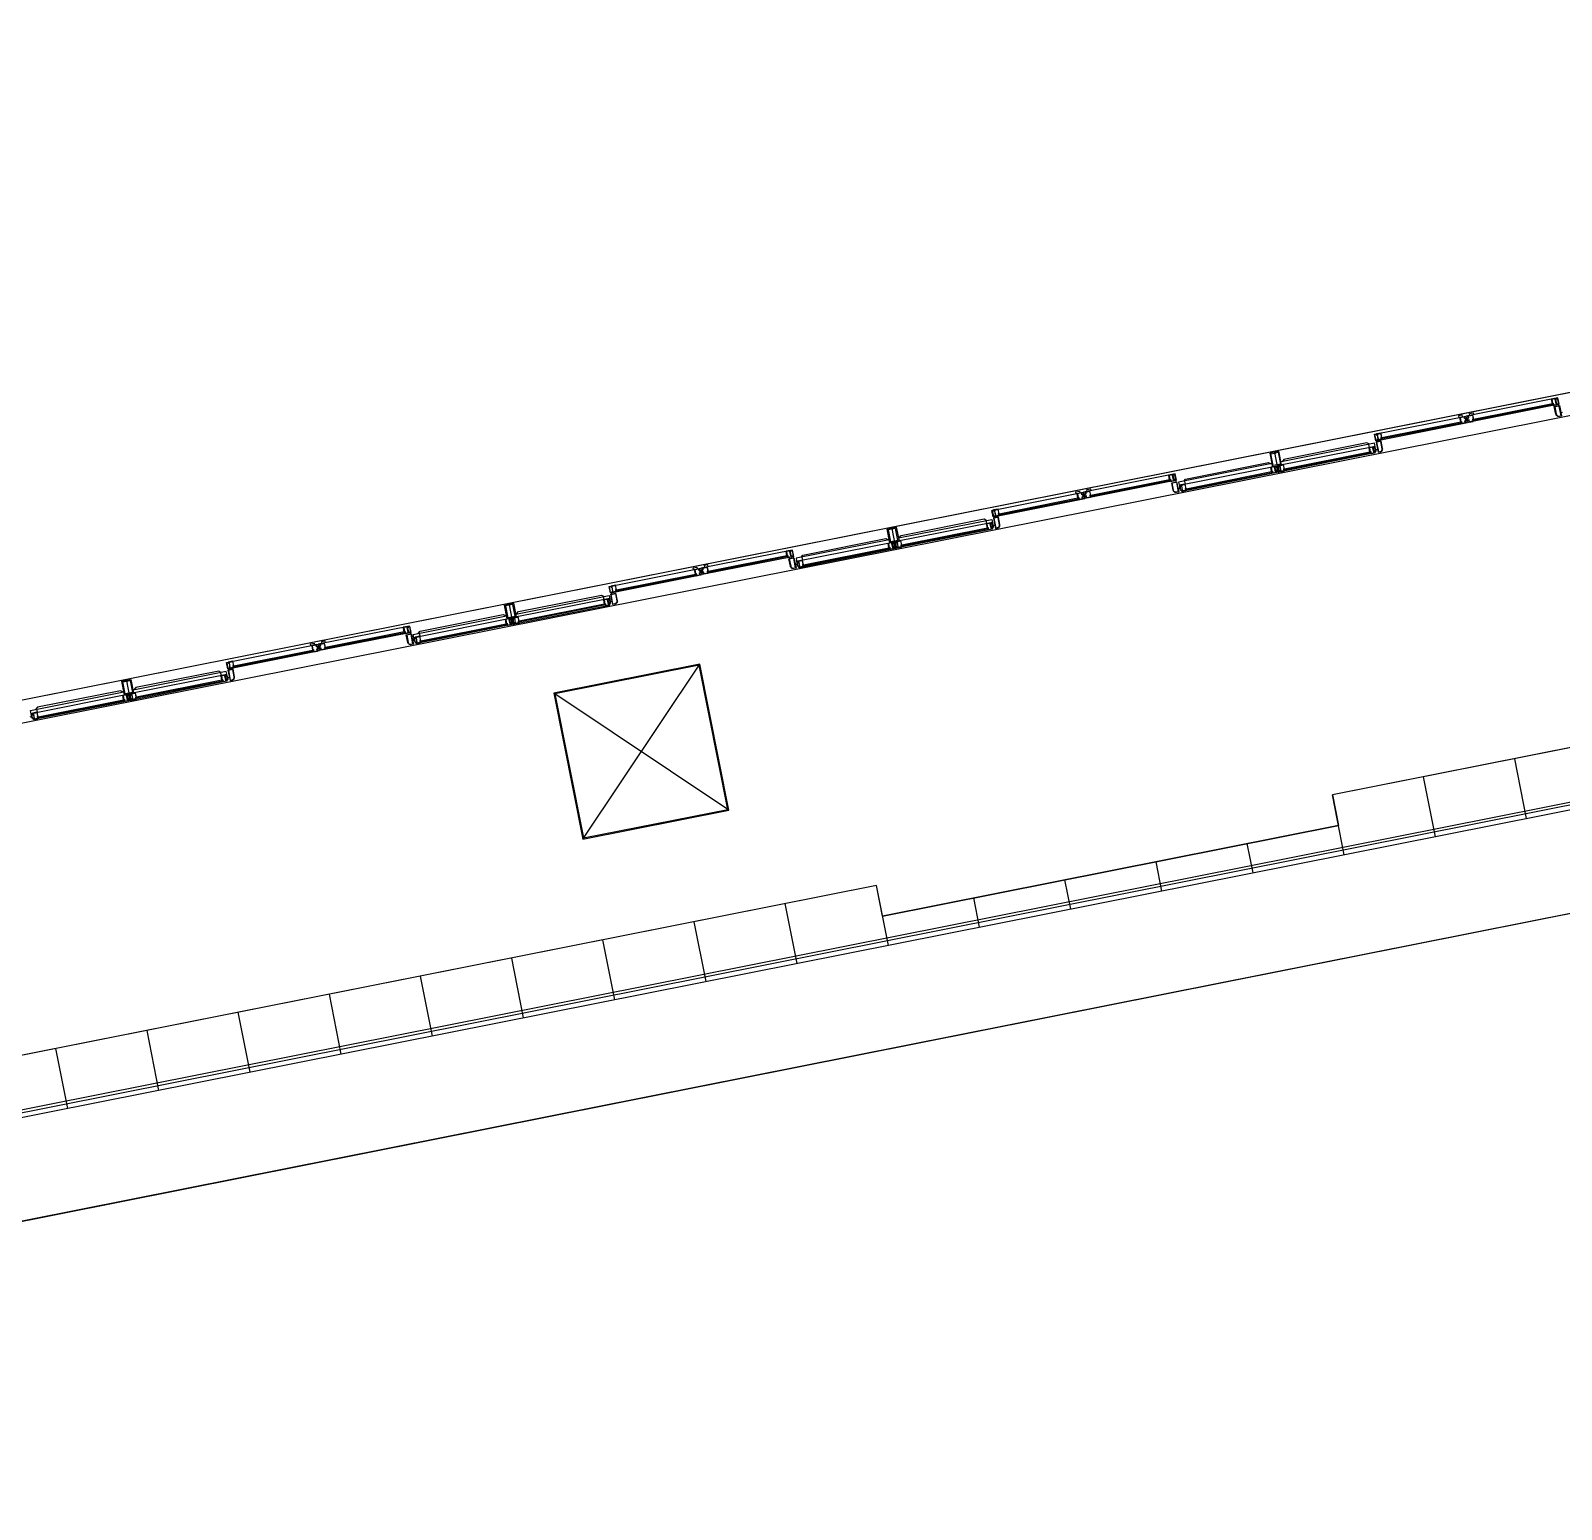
# Model space of a CAD drawing. Extents: x 434377 to 434597, y 4588623 to 4588679.
# Drawn here: x 434461.56 to 434478.03, y 4588644.88 to 4588660.79 of the extents above; entities that cross this region are included whole.
import ezdxf

# ---------------------------------------------------------------- set-up
doc = ezdxf.new("R2010")
doc.units = 0
for name, color, linetype in [('01_D_ElementsAux_l', 7, 'Continuous'), ('01_D_Ocult_l', 7, 'Continuous'), ('01_L_AndanaV2_p', 7, 'Continuous'), ('15_D_Andanes_p', 7, 'Continuous')]:
    doc.layers.add(name, color=color, linetype=linetype)

msp = doc.modelspace()

# ---------------------------------------------------------------- linework, layer by layer
at = {"layer": '01_D_ElementsAux_l'}
for p, q in [((434477.992, 4588656.836), (434477.007, 4588656.64)), ((434478.006, 4588656.767), (434477.02, 4588656.571)), ((434477.942, 4588656.764), (434477.081, 4588656.593)), ((434477.934, 4588656.773), (434477.085, 4588656.604)), ((434477.992, 4588656.836), (434477.924, 4588656.822)), ((434477.944, 4588656.755), (434478.006, 4588656.767)), ((434477.974, 4588656.825), (434477.975, 4588656.822)), ((434478.006, 4588656.767), (434477.992, 4588656.836)), ((434477.996, 4588656.765), (434477.999, 4588656.75)), ((434476.021, 4588656.444), (434477.007, 4588656.64)), ((434476.035, 4588656.375), (434477.02, 4588656.571)), ((434476.095, 4588656.397), (434476.956, 4588656.568)), ((434476.099, 4588656.408), (434476.948, 4588656.577)), ((434477.02, 4588656.571), (434477.007, 4588656.64)), ((434477.02, 4588656.571), (434477.007, 4588656.64)), ((434477.02, 4588656.571), (434477.007, 4588656.64)), ((434477.02, 4588656.571), (434477.007, 4588656.64)), ((434478.042, 4588656.679), (434478.024, 4588656.676)), ((434476.021, 4588656.444), (434476.09, 4588656.457)), ((434476.035, 4588656.375), (434476.021, 4588656.444)), ((434476.042, 4588656.441), (434476.043, 4588656.438)), ((434474.942, 4588656.265), (434474.989, 4588656.025)), ((434476.026, 4588656.314), (434474.973, 4588656.105)), ((434475.981, 4588656.244), (434475.047, 4588656.059)), ((434475.972, 4588656.253), (434475.052, 4588656.07)), ((434475.956, 4588656.334), (434475.963, 4588656.302)), ((434476.097, 4588656.388), (434476.035, 4588656.375)), ((434476.035, 4588656.28), (434476.053, 4588656.284)), ((434476.044, 4588656.377), (434476.047, 4588656.362)), ((434473.92, 4588655.896), (434474.973, 4588656.105)), ((434474.987, 4588656.036), (434474.973, 4588656.105)), ((434474.987, 4588656.036), (434474.973, 4588656.105)), ((434474.987, 4588656.036), (434474.973, 4588656.105)), ((434474.987, 4588656.036), (434474.973, 4588656.105)), ((434473.876, 4588656.018), (434472.89, 4588655.822)), ((434473.89, 4588655.949), (434472.904, 4588655.753)), ((434473.825, 4588655.946), (434472.964, 4588655.775)), ((434473.817, 4588655.955), (434472.969, 4588655.786)), ((434473.876, 4588656.018), (434473.807, 4588656.004)), ((434473.827, 4588655.936), (434473.89, 4588655.949)), ((434473.858, 4588656.007), (434473.858, 4588656.004)), ((434473.89, 4588655.949), (434473.876, 4588656.018)), ((434473.88, 4588655.947), (434473.883, 4588655.932)), ((434473.978, 4588655.941), (434473.984, 4588655.909)), ((434473.99, 4588655.848), (434474.923, 4588656.034)), ((434473.994, 4588655.859), (434474.914, 4588656.042)), ((434471.904, 4588655.626), (434472.89, 4588655.822)), ((434471.918, 4588655.557), (434472.904, 4588655.753)), ((434471.978, 4588655.579), (434472.84, 4588655.75)), ((434471.983, 4588655.59), (434472.831, 4588655.759)), ((434472.904, 4588655.753), (434472.89, 4588655.822)), ((434472.904, 4588655.753), (434472.89, 4588655.822)), ((434472.904, 4588655.753), (434472.89, 4588655.822)), ((434472.904, 4588655.753), (434472.89, 4588655.822)), ((434473.926, 4588655.861), (434473.908, 4588655.858)), ((434471.904, 4588655.626), (434471.973, 4588655.639)), ((434471.918, 4588655.557), (434471.904, 4588655.626)), ((434471.925, 4588655.623), (434471.926, 4588655.62)), ((434493.217, 4588655.485), (434448.217, 4588646.542)), ((434493.223, 4588655.455), (434448.223, 4588646.512)), ((434470.825, 4588655.447), (434470.873, 4588655.207)), ((434471.91, 4588655.496), (434470.857, 4588655.287)), ((434471.864, 4588655.426), (434470.931, 4588655.241)), ((434471.856, 4588655.435), (434470.935, 4588655.252)), ((434471.84, 4588655.516), (434471.846, 4588655.484)), ((434471.98, 4588655.569), (434471.918, 4588655.557)), ((434471.918, 4588655.462), (434471.936, 4588655.466)), ((434471.928, 4588655.559), (434471.931, 4588655.544)), ((434469.804, 4588655.078), (434470.857, 4588655.287)), ((434470.871, 4588655.218), (434470.857, 4588655.287)), ((434470.871, 4588655.218), (434470.857, 4588655.287)), ((434470.871, 4588655.218), (434470.857, 4588655.287)), ((434470.871, 4588655.218), (434470.857, 4588655.287)), ((434469.759, 4588655.199), (434468.774, 4588655.004)), ((434469.773, 4588655.131), (434468.787, 4588654.935)), ((434469.709, 4588655.128), (434468.848, 4588654.957)), ((434469.701, 4588655.137), (434468.852, 4588654.968)), ((434469.759, 4588655.199), (434469.691, 4588655.186)), ((434469.711, 4588655.118), (434469.773, 4588655.131)), ((434469.741, 4588655.189), (434469.742, 4588655.186)), ((434469.773, 4588655.131), (434469.759, 4588655.199)), ((434469.763, 4588655.129), (434469.766, 4588655.114)), ((434469.861, 4588655.123), (434469.868, 4588655.09)), ((434469.873, 4588655.03), (434470.806, 4588655.216)), ((434469.877, 4588655.041), (434470.798, 4588655.224)), ((434490.829, 4588654.929), (434448.233, 4588646.463)), ((434467.788, 4588654.808), (434468.774, 4588655.004)), ((434467.802, 4588654.739), (434468.787, 4588654.935)), ((434467.862, 4588654.761), (434468.723, 4588654.932)), ((434467.866, 4588654.772), (434468.715, 4588654.941)), ((434468.787, 4588654.935), (434468.774, 4588655.004)), ((434468.787, 4588654.935), (434468.774, 4588655.004)), ((434468.787, 4588654.935), (434468.774, 4588655.004)), ((434468.787, 4588654.935), (434468.774, 4588655.004)), ((434469.809, 4588655.043), (434469.791, 4588655.04)), ((434467.788, 4588654.808), (434467.857, 4588654.821)), ((434467.802, 4588654.739), (434467.788, 4588654.808)), ((434467.809, 4588654.805), (434467.81, 4588654.802)), ((434487.337, 4588654.905), (434475.568, 4588652.566)), ((434466.709, 4588654.629), (434466.756, 4588654.388)), ((434467.793, 4588654.678), (434466.74, 4588654.469)), ((434467.748, 4588654.608), (434466.814, 4588654.422)), ((434467.739, 4588654.616), (434466.819, 4588654.434)), ((434467.723, 4588654.698), (434467.73, 4588654.665)), ((434467.864, 4588654.751), (434467.802, 4588654.739)), ((434467.802, 4588654.644), (434467.82, 4588654.648)), ((434467.811, 4588654.741), (434467.814, 4588654.726)), ((434465.688, 4588654.26), (434466.74, 4588654.469)), ((434466.754, 4588654.4), (434466.74, 4588654.469)), ((434466.754, 4588654.4), (434466.74, 4588654.469)), ((434466.754, 4588654.4), (434466.74, 4588654.469)), ((434466.754, 4588654.4), (434466.74, 4588654.469)), ((434465.643, 4588654.381), (434464.657, 4588654.185)), ((434465.657, 4588654.313), (434464.671, 4588654.117)), ((434465.592, 4588654.31), (434464.731, 4588654.139)), ((434465.584, 4588654.319), (434464.736, 4588654.15)), ((434465.643, 4588654.381), (434465.574, 4588654.368)), ((434465.594, 4588654.3), (434465.657, 4588654.313)), ((434465.625, 4588654.371), (434465.625, 4588654.368)), ((434465.657, 4588654.313), (434465.643, 4588654.381)), ((434465.647, 4588654.311), (434465.65, 4588654.296)), ((434465.745, 4588654.305), (434465.751, 4588654.272)), ((434465.757, 4588654.212), (434466.69, 4588654.398)), ((434465.761, 4588654.223), (434466.681, 4588654.406)), ((434463.671, 4588653.99), (434464.657, 4588654.185)), ((434463.685, 4588653.921), (434464.671, 4588654.117)), ((434463.745, 4588653.943), (434464.607, 4588654.114)), ((434463.75, 4588653.954), (434464.598, 4588654.123)), ((434464.671, 4588654.117), (434464.657, 4588654.185)), ((434464.671, 4588654.117), (434464.657, 4588654.185)), ((434464.671, 4588654.117), (434464.657, 4588654.185)), ((434464.671, 4588654.117), (434464.657, 4588654.185)), ((434465.693, 4588654.225), (434465.675, 4588654.221)), ((434463.671, 4588653.99), (434463.74, 4588654.003)), ((434463.685, 4588653.921), (434463.671, 4588653.99)), ((434463.747, 4588653.933), (434463.685, 4588653.921)), ((434463.692, 4588653.987), (434463.693, 4588653.984)), ((434447.108, 4588645.125), (434490.94, 4588653.837)), ((434462.592, 4588653.811), (434462.64, 4588653.57)), ((434463.677, 4588653.86), (434462.624, 4588653.651)), ((434463.631, 4588653.79), (434462.698, 4588653.604)), ((434463.623, 4588653.798), (434462.702, 4588653.615)), ((434463.607, 4588653.88), (434463.613, 4588653.847)), ((434463.685, 4588653.826), (434463.703, 4588653.83)), ((434463.695, 4588653.923), (434463.698, 4588653.908)), ((434461.571, 4588653.442), (434462.624, 4588653.651)), ((434462.638, 4588653.582), (434462.624, 4588653.651)), ((434462.638, 4588653.582), (434462.624, 4588653.651)), ((434462.638, 4588653.582), (434462.624, 4588653.651)), ((434462.638, 4588653.582), (434462.624, 4588653.651)), ((434461.628, 4588653.487), (434461.635, 4588653.454)), ((434461.64, 4588653.394), (434462.573, 4588653.58)), ((434461.645, 4588653.405), (434462.565, 4588653.588)), ((434461.576, 4588653.407), (434461.558, 4588653.403)), ((434477.657, 4588652.311), (434477.529, 4588652.955)), ((434476.676, 4588652.116), (434476.548, 4588652.761)), ((434475.696, 4588651.921), (434475.568, 4588652.566)), ((434470.729, 4588651.262), (434475.633, 4588652.237)), ((434474.715, 4588651.726), (434474.652, 4588652.042)), ((434473.734, 4588651.531), (434473.671, 4588651.847)), ((434472.753, 4588651.336), (434472.69, 4588651.652)), ((434470.663, 4588651.591), (434458.894, 4588649.252)), ((434470.792, 4588650.946), (434470.663, 4588651.591)), ((434469.811, 4588650.752), (434469.683, 4588651.396)), ((434471.772, 4588651.141), (434471.71, 4588651.457)), ((434468.83, 4588650.557), (434468.702, 4588651.201)), ((434467.849, 4588650.362), (434467.721, 4588651.006)), ((434466.868, 4588650.167), (434466.74, 4588650.811)), ((434465.887, 4588649.972), (434465.759, 4588650.616)), ((434464.907, 4588649.777), (434464.779, 4588650.421)), ((434463.926, 4588649.582), (434463.798, 4588650.227)), ((434462.945, 4588649.387), (434462.817, 4588650.032)), ((434461.964, 4588649.192), (434461.836, 4588649.837))]:
    msp.add_line(p, q, dxfattribs=at)
for points in [[(434477.924, 4588656.822), (434477.973, 4588656.832), (434477.975, 4588656.818), (434477.969, 4588656.817), (434477.977, 4588656.775), (434477.984, 4588656.776), (434477.986, 4588656.763), (434477.944, 4588656.755), (434477.94, 4588656.774), (434477.934, 4588656.773)], [(434477.981, 4588656.772), (434477.975, 4588656.771), (434477.965, 4588656.82), (434477.971, 4588656.821), (434477.97, 4588656.828), (434477.928, 4588656.819), (434477.936, 4588656.777), (434477.943, 4588656.778), (434477.947, 4588656.759), (434477.982, 4588656.766)], [(434477.971, 4588656.66), (434477.955, 4588656.742), (434478.009, 4588656.752), (434478.031, 4588656.641), (434478.006, 4588656.637), (434478, 4588656.636), (434477.994, 4588656.637), (434477.989, 4588656.639), (434477.984, 4588656.641), (434477.979, 4588656.645), (434477.976, 4588656.649), (434477.973, 4588656.654)], [(434477.975, 4588656.661), (434477.977, 4588656.655), (434477.98, 4588656.65), (434477.984, 4588656.646), (434477.989, 4588656.643), (434477.994, 4588656.64), (434478, 4588656.64), (434478.006, 4588656.64), (434478.027, 4588656.644), (434478.006, 4588656.748), (434477.959, 4588656.739)], [(434476.961, 4588656.563), (434476.997, 4588656.57), (434476.993, 4588656.59), (434477.003, 4588656.591), (434476.998, 4588656.614), (434476.988, 4588656.612), (434476.984, 4588656.632), (434476.942, 4588656.623), (434476.951, 4588656.581), (434476.957, 4588656.582)], [(434477.079, 4588656.586), (434477.043, 4588656.579), (434477.039, 4588656.599), (434477.029, 4588656.597), (434477.025, 4588656.619), (434477.034, 4588656.621), (434477.03, 4588656.641), (434477.073, 4588656.649), (434477.081, 4588656.607), (434477.075, 4588656.606)], [(434476.09, 4588656.457), (434476.041, 4588656.448), (434476.043, 4588656.434), (434476.05, 4588656.436), (434476.058, 4588656.394), (434476.052, 4588656.392), (434476.054, 4588656.379), (434476.097, 4588656.388), (434476.093, 4588656.407), (434476.099, 4588656.408)], [(434476.056, 4588656.39), (434476.062, 4588656.391), (434476.052, 4588656.44), (434476.046, 4588656.439), (434476.045, 4588656.445), (434476.087, 4588656.453), (434476.095, 4588656.411), (434476.089, 4588656.41), (434476.093, 4588656.39), (434476.057, 4588656.383)], [(434474.973, 4588656.105), (434475.022, 4588656.115), (434474.993, 4588656.262), (434474.944, 4588656.252), (434474.895, 4588656.242), (434474.924, 4588656.095)], [(434474.946, 4588656.242), (434474.985, 4588656.25), (434475.011, 4588656.123), (434474.971, 4588656.115), (434474.932, 4588656.107), (434474.907, 4588656.235)], [(434475.963, 4588656.302), (434476.012, 4588656.311), (434476.014, 4588656.298), (434476.008, 4588656.297), (434476.016, 4588656.255), (434476.023, 4588656.256), (434476.025, 4588656.243), (434475.983, 4588656.234), (434475.979, 4588656.254), (434475.972, 4588656.253)], [(434476.02, 4588656.252), (434476.013, 4588656.251), (434476.004, 4588656.3), (434476.01, 4588656.301), (434476.009, 4588656.307), (434475.967, 4588656.299), (434475.975, 4588656.257), (434475.981, 4588656.258), (434475.985, 4588656.238), (434476.021, 4588656.246)], [(434476.108, 4588656.29), (434476.091, 4588656.371), (434476.038, 4588656.36), (434476.06, 4588656.25), (434476.084, 4588656.254), (434476.09, 4588656.256), (434476.095, 4588656.258), (434476.1, 4588656.262), (434476.104, 4588656.267), (434476.106, 4588656.272), (434476.108, 4588656.278), (434476.109, 4588656.284)], [(434476.104, 4588656.289), (434476.089, 4588656.367), (434476.042, 4588656.358), (434476.062, 4588656.254), (434476.083, 4588656.258), (434476.089, 4588656.26), (434476.094, 4588656.263), (434476.098, 4588656.267), (434476.101, 4588656.272), (434476.104, 4588656.277), (434476.104, 4588656.283)], [(434474.905, 4588656.091), (434474.954, 4588656.101), (434474.956, 4588656.088), (434474.95, 4588656.087), (434474.958, 4588656.045), (434474.965, 4588656.046), (434474.967, 4588656.033), (434474.925, 4588656.024), (434474.921, 4588656.044), (434474.914, 4588656.042)], [(434474.962, 4588656.042), (434474.956, 4588656.04), (434474.946, 4588656.089), (434474.952, 4588656.091), (434474.951, 4588656.097), (434474.909, 4588656.089), (434474.917, 4588656.047), (434474.924, 4588656.048), (434474.928, 4588656.028), (434474.963, 4588656.035)], [(434475.042, 4588656.119), (434474.993, 4588656.109), (434474.996, 4588656.096), (434475.002, 4588656.097), (434475.01, 4588656.055), (434475.004, 4588656.054), (434475.007, 4588656.04), (434475.049, 4588656.049), (434475.045, 4588656.068), (434475.052, 4588656.07)], [(434475.008, 4588656.051), (434475.015, 4588656.052), (434475.005, 4588656.101), (434474.998, 4588656.1), (434474.997, 4588656.106), (434475.039, 4588656.115), (434475.048, 4588656.072), (434475.041, 4588656.071), (434475.045, 4588656.052), (434475.009, 4588656.044)], [(434473.807, 4588656.004), (434473.856, 4588656.014), (434473.859, 4588656), (434473.853, 4588655.999), (434473.861, 4588655.957), (434473.867, 4588655.958), (434473.87, 4588655.945), (434473.827, 4588655.936), (434473.823, 4588655.956), (434473.817, 4588655.955)], [(434473.865, 4588655.954), (434473.858, 4588655.953), (434473.848, 4588656.002), (434473.855, 4588656.003), (434473.854, 4588656.01), (434473.811, 4588656.001), (434473.82, 4588655.959), (434473.826, 4588655.96), (434473.83, 4588655.941), (434473.866, 4588655.948)], [(434473.855, 4588655.842), (434473.839, 4588655.923), (434473.892, 4588655.934), (434473.915, 4588655.823), (434473.89, 4588655.818), (434473.884, 4588655.817), (434473.878, 4588655.818), (434473.873, 4588655.82), (434473.868, 4588655.823), (434473.863, 4588655.827), (434473.859, 4588655.831), (434473.857, 4588655.836)], [(434473.858, 4588655.843), (434473.843, 4588655.921), (434473.89, 4588655.93), (434473.91, 4588655.826), (434473.889, 4588655.822), (434473.883, 4588655.822), (434473.877, 4588655.822), (434473.872, 4588655.825), (434473.867, 4588655.828), (434473.863, 4588655.832), (434473.86, 4588655.837)], [(434473.984, 4588655.909), (434473.935, 4588655.899), (434473.938, 4588655.886), (434473.944, 4588655.887), (434473.953, 4588655.845), (434473.946, 4588655.843), (434473.949, 4588655.83), (434473.992, 4588655.839), (434473.988, 4588655.858), (434473.994, 4588655.859)], [(434472.844, 4588655.745), (434472.88, 4588655.752), (434472.876, 4588655.771), (434472.886, 4588655.773), (434472.882, 4588655.796), (434472.872, 4588655.794), (434472.868, 4588655.814), (434472.826, 4588655.805), (434472.834, 4588655.763), (434472.84, 4588655.764)], [(434472.962, 4588655.768), (434472.926, 4588655.761), (434472.922, 4588655.781), (434472.913, 4588655.779), (434472.908, 4588655.801), (434472.918, 4588655.803), (434472.914, 4588655.823), (434472.956, 4588655.831), (434472.964, 4588655.789), (434472.958, 4588655.788)], [(434473.95, 4588655.841), (434473.957, 4588655.842), (434473.947, 4588655.891), (434473.941, 4588655.89), (434473.939, 4588655.896), (434473.981, 4588655.904), (434473.99, 4588655.862), (434473.983, 4588655.861), (434473.987, 4588655.841), (434473.952, 4588655.834)], [(434471.973, 4588655.639), (434471.924, 4588655.63), (434471.927, 4588655.616), (434471.933, 4588655.618), (434471.941, 4588655.575), (434471.935, 4588655.574), (434471.938, 4588655.561), (434471.98, 4588655.569), (434471.977, 4588655.589), (434471.983, 4588655.59)], [(434471.939, 4588655.571), (434471.946, 4588655.573), (434471.936, 4588655.622), (434471.929, 4588655.62), (434471.928, 4588655.627), (434471.97, 4588655.635), (434471.979, 4588655.593), (434471.972, 4588655.592), (434471.976, 4588655.572), (434471.94, 4588655.565)], [(434470.857, 4588655.287), (434470.808, 4588655.277), (434470.779, 4588655.424), (434470.828, 4588655.434), (434470.877, 4588655.444), (434470.906, 4588655.297)], [(434470.83, 4588655.424), (434470.79, 4588655.417), (434470.816, 4588655.289), (434470.855, 4588655.297), (434470.894, 4588655.305), (434470.869, 4588655.432)], [(434471.846, 4588655.484), (434471.895, 4588655.493), (434471.898, 4588655.48), (434471.891, 4588655.479), (434471.9, 4588655.437), (434471.906, 4588655.438), (434471.909, 4588655.425), (434471.866, 4588655.416), (434471.862, 4588655.436), (434471.856, 4588655.435)], [(434471.903, 4588655.434), (434471.897, 4588655.433), (434471.887, 4588655.482), (434471.894, 4588655.483), (434471.892, 4588655.489), (434471.85, 4588655.481), (434471.859, 4588655.439), (434471.865, 4588655.44), (434471.869, 4588655.42), (434471.905, 4588655.427)], [(434471.991, 4588655.472), (434471.975, 4588655.553), (434471.921, 4588655.542), (434471.943, 4588655.432), (434471.968, 4588655.436), (434471.974, 4588655.438), (434471.979, 4588655.441), (434471.983, 4588655.445), (434471.987, 4588655.449), (434471.99, 4588655.454), (434471.991, 4588655.46), (434471.992, 4588655.466)], [(434471.988, 4588655.471), (434471.972, 4588655.549), (434471.925, 4588655.54), (434471.946, 4588655.436), (434471.967, 4588655.44), (434471.973, 4588655.442), (434471.978, 4588655.445), (434471.982, 4588655.449), (434471.985, 4588655.454), (434471.988, 4588655.459), (434471.988, 4588655.465)], [(434470.788, 4588655.273), (434470.837, 4588655.283), (434470.84, 4588655.27), (434470.834, 4588655.269), (434470.842, 4588655.226), (434470.848, 4588655.228), (434470.851, 4588655.214), (434470.808, 4588655.206), (434470.804, 4588655.226), (434470.798, 4588655.224)], [(434470.846, 4588655.224), (434470.839, 4588655.222), (434470.829, 4588655.271), (434470.836, 4588655.273), (434470.835, 4588655.279), (434470.792, 4588655.271), (434470.801, 4588655.228), (434470.807, 4588655.23), (434470.811, 4588655.21), (434470.847, 4588655.217)], [(434470.926, 4588655.301), (434470.877, 4588655.291), (434470.879, 4588655.278), (434470.886, 4588655.279), (434470.894, 4588655.237), (434470.888, 4588655.235), (434470.89, 4588655.222), (434470.933, 4588655.231), (434470.929, 4588655.25), (434470.935, 4588655.252)], [(434470.892, 4588655.233), (434470.898, 4588655.234), (434470.888, 4588655.283), (434470.882, 4588655.282), (434470.881, 4588655.288), (434470.923, 4588655.297), (434470.931, 4588655.254), (434470.925, 4588655.253), (434470.929, 4588655.233), (434470.893, 4588655.226)], [(434469.691, 4588655.186), (434469.74, 4588655.196), (434469.742, 4588655.182), (434469.736, 4588655.181), (434469.744, 4588655.139), (434469.751, 4588655.14), (434469.753, 4588655.127), (434469.711, 4588655.118), (434469.707, 4588655.138), (434469.701, 4588655.137)], [(434469.748, 4588655.136), (434469.742, 4588655.135), (434469.732, 4588655.184), (434469.738, 4588655.185), (434469.737, 4588655.191), (434469.695, 4588655.183), (434469.703, 4588655.141), (434469.71, 4588655.142), (434469.714, 4588655.122), (434469.749, 4588655.13)], [(434469.738, 4588655.024), (434469.722, 4588655.105), (434469.776, 4588655.116), (434469.798, 4588655.005), (434469.774, 4588655), (434469.768, 4588654.999), (434469.762, 4588655), (434469.756, 4588655.002), (434469.751, 4588655.004), (434469.746, 4588655.008), (434469.742, 4588655.013), (434469.74, 4588655.018)], [(434469.742, 4588655.025), (434469.744, 4588655.019), (434469.747, 4588655.014), (434469.751, 4588655.01), (434469.756, 4588655.007), (434469.761, 4588655.004), (434469.767, 4588655.004), (434469.773, 4588655.004), (434469.794, 4588655.008), (434469.773, 4588655.112), (434469.726, 4588655.103)], [(434469.868, 4588655.09), (434469.819, 4588655.081), (434469.821, 4588655.067), (434469.828, 4588655.069), (434469.836, 4588655.027), (434469.83, 4588655.025), (434469.832, 4588655.012), (434469.875, 4588655.021), (434469.871, 4588655.04), (434469.877, 4588655.041)], [(434469.834, 4588655.023), (434469.84, 4588655.024), (434469.83, 4588655.073), (434469.824, 4588655.072), (434469.823, 4588655.078), (434469.865, 4588655.086), (434469.873, 4588655.044), (434469.867, 4588655.043), (434469.871, 4588655.023), (434469.835, 4588655.016)], [(434468.728, 4588654.927), (434468.764, 4588654.934), (434468.76, 4588654.953), (434468.77, 4588654.955), (434468.765, 4588654.978), (434468.755, 4588654.976), (434468.751, 4588654.995), (434468.709, 4588654.987), (434468.718, 4588654.945), (434468.724, 4588654.946)], [(434468.846, 4588654.95), (434468.81, 4588654.943), (434468.806, 4588654.962), (434468.796, 4588654.961), (434468.792, 4588654.983), (434468.801, 4588654.985), (434468.797, 4588655.005), (434468.84, 4588655.013), (434468.848, 4588654.971), (434468.842, 4588654.97)], [(434467.857, 4588654.821), (434467.808, 4588654.812), (434467.81, 4588654.798), (434467.817, 4588654.8), (434467.825, 4588654.757), (434467.819, 4588654.756), (434467.821, 4588654.743), (434467.864, 4588654.751), (434467.86, 4588654.771), (434467.866, 4588654.772)], [(434467.823, 4588654.753), (434467.829, 4588654.755), (434467.819, 4588654.804), (434467.813, 4588654.802), (434467.812, 4588654.809), (434467.854, 4588654.817), (434467.862, 4588654.775), (434467.856, 4588654.774), (434467.86, 4588654.754), (434467.824, 4588654.747)], [(434466.74, 4588654.469), (434466.691, 4588654.459), (434466.662, 4588654.606), (434466.711, 4588654.616), (434466.76, 4588654.626), (434466.789, 4588654.479)], [(434466.713, 4588654.606), (434466.674, 4588654.598), (434466.699, 4588654.471), (434466.738, 4588654.479), (434466.778, 4588654.487), (434466.752, 4588654.614)], [(434467.73, 4588654.665), (434467.779, 4588654.675), (434467.781, 4588654.662), (434467.775, 4588654.661), (434467.783, 4588654.619), (434467.79, 4588654.62), (434467.792, 4588654.607), (434467.75, 4588654.598), (434467.746, 4588654.618), (434467.739, 4588654.616)], [(434467.787, 4588654.616), (434467.78, 4588654.614), (434467.771, 4588654.663), (434467.777, 4588654.665), (434467.776, 4588654.671), (434467.734, 4588654.663), (434467.742, 4588654.621), (434467.748, 4588654.622), (434467.752, 4588654.602), (434467.788, 4588654.609)], [(434467.875, 4588654.654), (434467.876, 4588654.648), (434467.875, 4588654.642), (434467.873, 4588654.636), (434467.871, 4588654.631), (434467.867, 4588654.626), (434467.862, 4588654.622), (434467.857, 4588654.62), (434467.851, 4588654.618), (434467.827, 4588654.613), (434467.805, 4588654.724), (434467.858, 4588654.735)], [(434467.871, 4588654.653), (434467.871, 4588654.647), (434467.871, 4588654.641), (434467.868, 4588654.636), (434467.865, 4588654.631), (434467.861, 4588654.627), (434467.856, 4588654.624), (434467.85, 4588654.622), (434467.829, 4588654.618), (434467.809, 4588654.721), (434467.856, 4588654.731)], [(434466.672, 4588654.455), (434466.721, 4588654.465), (434466.723, 4588654.452), (434466.717, 4588654.451), (434466.725, 4588654.408), (434466.732, 4588654.41), (434466.734, 4588654.396), (434466.692, 4588654.388), (434466.688, 4588654.407), (434466.681, 4588654.406)], [(434466.729, 4588654.405), (434466.723, 4588654.404), (434466.713, 4588654.453), (434466.719, 4588654.455), (434466.718, 4588654.461), (434466.676, 4588654.453), (434466.684, 4588654.41), (434466.691, 4588654.412), (434466.695, 4588654.392), (434466.73, 4588654.399)], [(434466.809, 4588654.483), (434466.76, 4588654.473), (434466.763, 4588654.46), (434466.769, 4588654.461), (434466.777, 4588654.419), (434466.771, 4588654.417), (434466.774, 4588654.404), (434466.816, 4588654.413), (434466.812, 4588654.432), (434466.819, 4588654.434)], [(434466.775, 4588654.415), (434466.782, 4588654.416), (434466.772, 4588654.465), (434466.765, 4588654.464), (434466.764, 4588654.47), (434466.806, 4588654.478), (434466.815, 4588654.436), (434466.808, 4588654.435), (434466.812, 4588654.415), (434466.776, 4588654.408)], [(434465.574, 4588654.368), (434465.623, 4588654.377), (434465.626, 4588654.364), (434465.62, 4588654.363), (434465.628, 4588654.321), (434465.634, 4588654.322), (434465.637, 4588654.309), (434465.594, 4588654.3), (434465.59, 4588654.32), (434465.584, 4588654.319)], [(434465.632, 4588654.318), (434465.625, 4588654.317), (434465.615, 4588654.366), (434465.622, 4588654.367), (434465.621, 4588654.373), (434465.578, 4588654.365), (434465.587, 4588654.323), (434465.593, 4588654.324), (434465.597, 4588654.304), (434465.633, 4588654.311)], [(434465.622, 4588654.206), (434465.606, 4588654.287), (434465.66, 4588654.298), (434465.682, 4588654.187), (434465.657, 4588654.182), (434465.651, 4588654.181), (434465.645, 4588654.182), (434465.64, 4588654.184), (434465.635, 4588654.187), (434465.63, 4588654.191), (434465.626, 4588654.195), (434465.624, 4588654.2)], [(434465.625, 4588654.206), (434465.627, 4588654.201), (434465.63, 4588654.196), (434465.634, 4588654.191), (434465.639, 4588654.188), (434465.644, 4588654.186), (434465.65, 4588654.185), (434465.656, 4588654.186), (434465.677, 4588654.19), (434465.657, 4588654.294), (434465.61, 4588654.284)], [(434465.751, 4588654.272), (434465.702, 4588654.263), (434465.705, 4588654.249), (434465.711, 4588654.251), (434465.72, 4588654.208), (434465.713, 4588654.207), (434465.716, 4588654.194), (434465.759, 4588654.202), (434465.755, 4588654.222), (434465.761, 4588654.223)], [(434465.717, 4588654.204), (434465.724, 4588654.206), (434465.714, 4588654.255), (434465.708, 4588654.253), (434465.706, 4588654.26), (434465.749, 4588654.268), (434465.757, 4588654.226), (434465.751, 4588654.225), (434465.754, 4588654.205), (434465.719, 4588654.198)], [(434464.611, 4588654.108), (434464.647, 4588654.116), (434464.643, 4588654.135), (434464.653, 4588654.137), (434464.649, 4588654.16), (434464.639, 4588654.158), (434464.635, 4588654.177), (434464.593, 4588654.169), (434464.601, 4588654.127), (434464.607, 4588654.128)], [(434464.729, 4588654.132), (434464.693, 4588654.125), (434464.689, 4588654.144), (434464.68, 4588654.142), (434464.675, 4588654.165), (434464.685, 4588654.167), (434464.681, 4588654.187), (434464.723, 4588654.195), (434464.732, 4588654.153), (434464.725, 4588654.151)], [(434463.74, 4588654.003), (434463.691, 4588653.993), (434463.694, 4588653.98), (434463.7, 4588653.981), (434463.708, 4588653.939), (434463.702, 4588653.938), (434463.705, 4588653.925), (434463.747, 4588653.933), (434463.744, 4588653.953), (434463.75, 4588653.954)], [(434463.706, 4588653.935), (434463.713, 4588653.936), (434463.703, 4588653.986), (434463.696, 4588653.984), (434463.695, 4588653.991), (434463.737, 4588653.999), (434463.746, 4588653.957), (434463.739, 4588653.956), (434463.743, 4588653.936), (434463.708, 4588653.929)], [(434468.763, 4588653.972), (434467.194, 4588653.66), (434467.506, 4588652.09), (434469.075, 4588652.402)], [(434468.755, 4588653.96), (434467.205, 4588653.652), (434467.513, 4588652.102), (434469.063, 4588652.41)], [(434462.624, 4588653.651), (434462.575, 4588653.641), (434462.546, 4588653.788), (434462.595, 4588653.798), (434462.644, 4588653.808), (434462.673, 4588653.661)], [(434462.597, 4588653.788), (434462.636, 4588653.796), (434462.661, 4588653.668), (434462.622, 4588653.661), (434462.583, 4588653.653), (434462.557, 4588653.78)], [(434463.613, 4588653.847), (434463.662, 4588653.857), (434463.665, 4588653.844), (434463.658, 4588653.843), (434463.667, 4588653.8), (434463.673, 4588653.802), (434463.676, 4588653.788), (434463.633, 4588653.78), (434463.629, 4588653.8), (434463.623, 4588653.798)], [(434463.67, 4588653.798), (434463.664, 4588653.796), (434463.654, 4588653.845), (434463.661, 4588653.847), (434463.659, 4588653.853), (434463.617, 4588653.845), (434463.626, 4588653.802), (434463.632, 4588653.804), (434463.636, 4588653.784), (434463.672, 4588653.791)], [(434463.758, 4588653.835), (434463.742, 4588653.917), (434463.688, 4588653.906), (434463.71, 4588653.795), (434463.735, 4588653.8), (434463.741, 4588653.802), (434463.746, 4588653.805), (434463.75, 4588653.808), (434463.754, 4588653.813), (434463.756, 4588653.818), (434463.758, 4588653.823), (434463.759, 4588653.829)], [(434463.755, 4588653.835), (434463.739, 4588653.913), (434463.692, 4588653.903), (434463.713, 4588653.799), (434463.734, 4588653.804), (434463.74, 4588653.806), (434463.745, 4588653.809), (434463.749, 4588653.813), (434463.752, 4588653.818), (434463.755, 4588653.823), (434463.755, 4588653.829)], [(434462.555, 4588653.637), (434462.604, 4588653.647), (434462.607, 4588653.634), (434462.601, 4588653.632), (434462.609, 4588653.59), (434462.615, 4588653.591), (434462.618, 4588653.578), (434462.575, 4588653.57), (434462.571, 4588653.589), (434462.565, 4588653.588)], [(434462.613, 4588653.587), (434462.606, 4588653.586), (434462.596, 4588653.635), (434462.603, 4588653.636), (434462.602, 4588653.643), (434462.559, 4588653.634), (434462.568, 4588653.592), (434462.574, 4588653.594), (434462.578, 4588653.574), (434462.614, 4588653.581)], [(434462.693, 4588653.664), (434462.644, 4588653.655), (434462.646, 4588653.641), (434462.653, 4588653.643), (434462.661, 4588653.601), (434462.655, 4588653.599), (434462.657, 4588653.586), (434462.7, 4588653.595), (434462.696, 4588653.614), (434462.702, 4588653.615)], [(434462.659, 4588653.597), (434462.665, 4588653.598), (434462.655, 4588653.647), (434462.649, 4588653.646), (434462.648, 4588653.652), (434462.69, 4588653.66), (434462.698, 4588653.618), (434462.692, 4588653.617), (434462.696, 4588653.597), (434462.66, 4588653.59)], [(434461.635, 4588653.454), (434461.586, 4588653.444), (434461.588, 4588653.431), (434461.595, 4588653.433), (434461.603, 4588653.39), (434461.597, 4588653.389), (434461.599, 4588653.376), (434461.642, 4588653.384), (434461.638, 4588653.404), (434461.645, 4588653.405)], [(434461.601, 4588653.386), (434461.607, 4588653.388), (434461.597, 4588653.437), (434461.591, 4588653.435), (434461.59, 4588653.442), (434461.632, 4588653.45), (434461.64, 4588653.408), (434461.634, 4588653.407), (434461.638, 4588653.387), (434461.602, 4588653.38)]]:
    msp.add_lwpolyline(points, close=True, dxfattribs=at)
for points in [[(434477.986, 4588656.766), (434478.002, 4588656.77), (434477.99, 4588656.832), (434477.973, 4588656.828)], [(434476.968, 4588656.632), (434476.964, 4588656.652), (434476.924, 4588656.644), (434476.928, 4588656.624)], [(434476.948, 4588656.577), (434476.938, 4588656.626), (434476.987, 4588656.636)], [(434476.948, 4588656.577), (434476.954, 4588656.578), (434476.958, 4588656.559), (434477.001, 4588656.567)], [(434476.997, 4588656.638), (434476.998, 4588656.634), (434476.988, 4588656.632), (434476.991, 4588656.616), (434477.001, 4588656.618), (434477.007, 4588656.589), (434476.997, 4588656.587), (434477, 4588656.571), (434477.01, 4588656.573), (434477.011, 4588656.569)], [(434477.016, 4588656.642), (434477.017, 4588656.638), (434477.027, 4588656.64), (434477.03, 4588656.624), (434477.02, 4588656.622), (434477.026, 4588656.593), (434477.036, 4588656.595), (434477.039, 4588656.578), (434477.029, 4588656.576), (434477.03, 4588656.573)], [(434477.026, 4588656.644), (434477.075, 4588656.653), (434477.085, 4588656.604)], [(434477.04, 4588656.575), (434477.083, 4588656.583), (434477.079, 4588656.603), (434477.085, 4588656.604)], [(434477.046, 4588656.647), (434477.042, 4588656.667), (434477.082, 4588656.675), (434477.085, 4588656.655)], [(434476.054, 4588656.382), (434476.037, 4588656.379), (434476.025, 4588656.441), (434476.041, 4588656.444)], [(434476.012, 4588656.311), (434476.019, 4588656.307), (434476.024, 4588656.301), (434476.029, 4588656.295), (434476.032, 4588656.288), (434476.034, 4588656.28), (434476.035, 4588656.272), (434476.035, 4588656.264), (434476.033, 4588656.257), (434476.029, 4588656.25), (434476.025, 4588656.243), (434474.987, 4588656.036)], [(434476.031, 4588656.292), (434476.02, 4588656.347), (434475.016, 4588656.147)], [(434475.966, 4588656.336), (434475.938, 4588656.351), (434475.046, 4588656.174), (434475.026, 4588656.149)], [(434476.024, 4588656.247), (434476.028, 4588656.253), (434476.03, 4588656.259), (434476.032, 4588656.266), (434476.032, 4588656.273), (434476.031, 4588656.28), (434476.029, 4588656.286), (434476.026, 4588656.292), (434476.022, 4588656.298), (434476.018, 4588656.303), (434476.012, 4588656.307)], [(434474.918, 4588656.128), (434473.914, 4588655.928), (434473.925, 4588655.873)], [(434473.968, 4588655.939), (434473.988, 4588655.963), (434474.88, 4588656.141), (434474.908, 4588656.126)], [(434474.967, 4588656.033), (434474.971, 4588656.04), (434474.975, 4588656.047), (434474.977, 4588656.054), (434474.977, 4588656.062), (434474.976, 4588656.07), (434474.974, 4588656.078), (434474.971, 4588656.085), (434474.966, 4588656.091), (434474.961, 4588656.097), (434474.954, 4588656.101)], [(434474.967, 4588656.037), (434474.971, 4588656.043), (434474.973, 4588656.049), (434474.975, 4588656.056), (434474.975, 4588656.063), (434474.974, 4588656.07), (434474.972, 4588656.076), (434474.969, 4588656.082), (434474.965, 4588656.088), (434474.961, 4588656.093), (434474.955, 4588656.097)], [(434474.993, 4588656.109), (434474.989, 4588656.103), (434474.986, 4588656.096), (434474.984, 4588656.089), (434474.983, 4588656.082), (434474.983, 4588656.075), (434474.984, 4588656.068), (434474.987, 4588656.061), (434474.991, 4588656.054), (434474.995, 4588656.049), (434475.001, 4588656.044), (434475.007, 4588656.04)], [(434474.994, 4588656.104), (434474.991, 4588656.098), (434474.988, 4588656.092), (434474.987, 4588656.085), (434474.987, 4588656.079), (434474.987, 4588656.072), (434474.989, 4588656.065), (434474.992, 4588656.059), (434474.996, 4588656.054), (434475.001, 4588656.049), (434475.006, 4588656.045)], [(434473.869, 4588655.948), (434473.885, 4588655.952), (434473.873, 4588656.013), (434473.857, 4588656.01)], [(434474.987, 4588656.036), (434473.949, 4588655.83), (434473.943, 4588655.834), (434473.937, 4588655.839), (434473.933, 4588655.844), (434473.929, 4588655.851), (434473.926, 4588655.858), (434473.925, 4588655.865), (434473.925, 4588655.872), (434473.926, 4588655.879), (434473.928, 4588655.886), (434473.931, 4588655.893), (434473.935, 4588655.899)], [(434472.811, 4588655.806), (434472.808, 4588655.826), (434472.847, 4588655.833), (434472.851, 4588655.814)], [(434472.831, 4588655.759), (434472.822, 4588655.808), (434472.871, 4588655.818)], [(434472.884, 4588655.749), (434472.842, 4588655.741), (434472.838, 4588655.76), (434472.831, 4588655.759)], [(434472.88, 4588655.82), (434472.881, 4588655.816), (434472.871, 4588655.814), (434472.874, 4588655.798), (434472.884, 4588655.8), (434472.89, 4588655.771), (434472.88, 4588655.769), (434472.884, 4588655.752), (434472.893, 4588655.754), (434472.894, 4588655.751)], [(434472.9, 4588655.824), (434472.901, 4588655.82), (434472.91, 4588655.822), (434472.914, 4588655.806), (434472.904, 4588655.804), (434472.91, 4588655.775), (434472.92, 4588655.776), (434472.923, 4588655.76), (434472.913, 4588655.758), (434472.914, 4588655.755)], [(434472.969, 4588655.786), (434472.959, 4588655.835), (434472.91, 4588655.826)], [(434472.969, 4588655.786), (434472.962, 4588655.785), (434472.966, 4588655.765), (434472.923, 4588655.757)], [(434472.929, 4588655.829), (434472.925, 4588655.849), (434472.965, 4588655.857), (434472.969, 4588655.837)], [(434473.936, 4588655.894), (434473.933, 4588655.888), (434473.93, 4588655.882), (434473.929, 4588655.875), (434473.929, 4588655.869), (434473.929, 4588655.862), (434473.931, 4588655.855), (434473.934, 4588655.849), (434473.938, 4588655.844), (434473.943, 4588655.839), (434473.948, 4588655.835)], [(434471.925, 4588655.626), (434471.909, 4588655.623), (434471.921, 4588655.561), (434471.937, 4588655.564)], [(434471.895, 4588655.493), (434471.901, 4588655.489), (434471.906, 4588655.484), (434471.911, 4588655.479), (434471.915, 4588655.472), (434471.917, 4588655.466), (434471.919, 4588655.459), (434471.919, 4588655.452), (434471.918, 4588655.444), (434471.916, 4588655.437), (434471.913, 4588655.431), (434471.909, 4588655.425), (434470.871, 4588655.218)], [(434470.9, 4588655.329), (434471.903, 4588655.529), (434471.914, 4588655.474)], [(434470.909, 4588655.331), (434470.929, 4588655.355), (434471.822, 4588655.533), (434471.849, 4588655.518)], [(434471.908, 4588655.429), (434471.912, 4588655.435), (434471.914, 4588655.441), (434471.916, 4588655.448), (434471.916, 4588655.455), (434471.915, 4588655.462), (434471.913, 4588655.468), (434471.91, 4588655.474), (434471.906, 4588655.48), (434471.902, 4588655.485), (434471.896, 4588655.489)], [(434470.801, 4588655.31), (434469.798, 4588655.11), (434469.808, 4588655.055)], [(434469.852, 4588655.121), (434469.871, 4588655.145), (434470.764, 4588655.323), (434470.792, 4588655.308)], [(434470.851, 4588655.214), (434470.855, 4588655.22), (434470.858, 4588655.227), (434470.86, 4588655.234), (434470.861, 4588655.241), (434470.861, 4588655.248), (434470.86, 4588655.255), (434470.857, 4588655.262), (434470.853, 4588655.269), (434470.849, 4588655.274), (434470.843, 4588655.279), (434470.837, 4588655.283)], [(434470.85, 4588655.219), (434470.854, 4588655.225), (434470.856, 4588655.231), (434470.858, 4588655.238), (434470.858, 4588655.245), (434470.857, 4588655.252), (434470.855, 4588655.258), (434470.852, 4588655.264), (434470.848, 4588655.27), (434470.844, 4588655.275), (434470.838, 4588655.279)], [(434470.877, 4588655.291), (434470.873, 4588655.285), (434470.869, 4588655.279), (434470.867, 4588655.272), (434470.866, 4588655.264), (434470.867, 4588655.257), (434470.868, 4588655.25), (434470.87, 4588655.243), (434470.874, 4588655.237), (434470.878, 4588655.231), (434470.884, 4588655.226), (434470.89, 4588655.222)], [(434470.877, 4588655.286), (434470.874, 4588655.28), (434470.871, 4588655.274), (434470.87, 4588655.267), (434470.87, 4588655.261), (434470.87, 4588655.254), (434470.872, 4588655.247), (434470.875, 4588655.241), (434470.879, 4588655.236), (434470.884, 4588655.231), (434470.889, 4588655.227)], [(434469.74, 4588655.192), (434469.757, 4588655.195), (434469.769, 4588655.134), (434469.753, 4588655.13)], [(434469.819, 4588655.081), (434469.815, 4588655.075), (434469.811, 4588655.069), (434469.809, 4588655.062), (434469.808, 4588655.054), (434469.809, 4588655.047), (434469.81, 4588655.04), (434469.812, 4588655.033), (434469.816, 4588655.027), (434469.82, 4588655.021), (434469.826, 4588655.016), (434469.832, 4588655.012), (434470.871, 4588655.218)], [(434468.695, 4588654.988), (434468.691, 4588655.007), (434468.731, 4588655.015), (434468.735, 4588654.996)], [(434468.715, 4588654.941), (434468.705, 4588654.99), (434468.754, 4588655)], [(434468.715, 4588654.941), (434468.721, 4588654.942), (434468.725, 4588654.922), (434468.768, 4588654.931)], [(434468.764, 4588655.002), (434468.765, 4588654.998), (434468.755, 4588654.996), (434468.758, 4588654.98), (434468.768, 4588654.982), (434468.774, 4588654.953), (434468.764, 4588654.951), (434468.767, 4588654.934), (434468.777, 4588654.936), (434468.778, 4588654.933)], [(434468.784, 4588655.005), (434468.784, 4588655.002), (434468.794, 4588655.004), (434468.797, 4588654.988), (434468.787, 4588654.986), (434468.793, 4588654.956), (434468.803, 4588654.958), (434468.806, 4588654.942), (434468.796, 4588654.94), (434468.797, 4588654.937)], [(434468.793, 4588655.007), (434468.842, 4588655.017), (434468.852, 4588654.968)], [(434468.852, 4588654.968), (434468.846, 4588654.967), (434468.85, 4588654.947), (434468.807, 4588654.939)], [(434468.852, 4588655.019), (434468.849, 4588655.039), (434468.809, 4588655.031), (434468.813, 4588655.011)], [(434469.82, 4588655.076), (434469.817, 4588655.07), (434469.814, 4588655.064), (434469.813, 4588655.058), (434469.812, 4588655.051), (434469.813, 4588655.044), (434469.815, 4588655.038), (434469.817, 4588655.032), (434469.821, 4588655.026), (434469.826, 4588655.021), (434469.831, 4588655.017)], [(434467.821, 4588654.746), (434467.804, 4588654.743), (434467.792, 4588654.805), (434467.808, 4588654.808)], [(434466.754, 4588654.4), (434467.792, 4588654.607), (434467.796, 4588654.614), (434467.8, 4588654.621), (434467.802, 4588654.628), (434467.802, 4588654.636), (434467.801, 4588654.644), (434467.799, 4588654.652), (434467.796, 4588654.659), (434467.791, 4588654.665), (434467.786, 4588654.671), (434467.779, 4588654.675)], [(434466.783, 4588654.511), (434467.787, 4588654.711), (434467.798, 4588654.656)], [(434466.793, 4588654.513), (434466.813, 4588654.537), (434467.705, 4588654.715), (434467.733, 4588654.7)], [(434467.791, 4588654.611), (434467.795, 4588654.617), (434467.797, 4588654.623), (434467.799, 4588654.63), (434467.799, 4588654.637), (434467.799, 4588654.643), (434467.797, 4588654.65), (434467.794, 4588654.656), (434467.79, 4588654.662), (434467.785, 4588654.667), (434467.78, 4588654.671)], [(434465.692, 4588654.237), (434465.681, 4588654.292), (434466.685, 4588654.492)], [(434465.735, 4588654.303), (434465.755, 4588654.327), (434466.647, 4588654.504), (434466.675, 4588654.49)], [(434466.734, 4588654.396), (434466.738, 4588654.402), (434466.742, 4588654.408), (434466.744, 4588654.415), (434466.745, 4588654.423), (434466.744, 4588654.43), (434466.743, 4588654.437), (434466.741, 4588654.444), (434466.737, 4588654.45), (434466.733, 4588654.456), (434466.727, 4588654.461), (434466.721, 4588654.465)], [(434466.734, 4588654.401), (434466.737, 4588654.407), (434466.74, 4588654.413), (434466.741, 4588654.42), (434466.741, 4588654.426), (434466.741, 4588654.433), (434466.739, 4588654.44), (434466.736, 4588654.446), (434466.732, 4588654.451), (434466.727, 4588654.456), (434466.722, 4588654.46)], [(434466.76, 4588654.473), (434466.756, 4588654.467), (434466.753, 4588654.46), (434466.751, 4588654.453), (434466.75, 4588654.446), (434466.75, 4588654.439), (434466.751, 4588654.432), (434466.754, 4588654.425), (434466.758, 4588654.418), (434466.762, 4588654.413), (434466.768, 4588654.408), (434466.774, 4588654.404)], [(434466.761, 4588654.468), (434466.758, 4588654.462), (434466.755, 4588654.456), (434466.754, 4588654.449), (434466.754, 4588654.443), (434466.754, 4588654.436), (434466.756, 4588654.429), (434466.759, 4588654.423), (434466.763, 4588654.418), (434466.768, 4588654.413), (434466.773, 4588654.409)], [(434465.624, 4588654.374), (434465.64, 4588654.377), (434465.652, 4588654.315), (434465.636, 4588654.312)], [(434466.754, 4588654.4), (434465.716, 4588654.194), (434465.71, 4588654.198), (434465.704, 4588654.203), (434465.7, 4588654.208), (434465.696, 4588654.215), (434465.693, 4588654.222), (434465.692, 4588654.229), (434465.692, 4588654.236), (434465.693, 4588654.243), (434465.695, 4588654.25), (434465.698, 4588654.257), (434465.702, 4588654.263)], [(434464.578, 4588654.17), (434464.575, 4588654.189), (434464.614, 4588654.197), (434464.618, 4588654.178)], [(434464.638, 4588654.182), (434464.589, 4588654.172), (434464.598, 4588654.123)], [(434464.598, 4588654.123), (434464.605, 4588654.124), (434464.609, 4588654.104), (434464.651, 4588654.113)], [(434464.647, 4588654.183), (434464.648, 4588654.18), (434464.638, 4588654.178), (434464.641, 4588654.162), (434464.651, 4588654.164), (434464.657, 4588654.134), (434464.647, 4588654.132), (434464.651, 4588654.116), (434464.66, 4588654.118), (434464.661, 4588654.115)], [(434464.667, 4588654.187), (434464.668, 4588654.184), (434464.678, 4588654.186), (434464.681, 4588654.17), (434464.671, 4588654.168), (434464.677, 4588654.138), (434464.687, 4588654.14), (434464.69, 4588654.124), (434464.68, 4588654.122), (434464.681, 4588654.119)], [(434464.736, 4588654.15), (434464.726, 4588654.199), (434464.677, 4588654.189)], [(434464.736, 4588654.15), (434464.729, 4588654.149), (434464.733, 4588654.129), (434464.69, 4588654.121)], [(434464.736, 4588654.201), (434464.732, 4588654.221), (434464.692, 4588654.213), (434464.696, 4588654.193)], [(434465.703, 4588654.258), (434465.699, 4588654.252), (434465.697, 4588654.246), (434465.695, 4588654.239), (434465.695, 4588654.232), (434465.696, 4588654.225), (434465.698, 4588654.219), (434465.701, 4588654.213), (434465.705, 4588654.207), (434465.709, 4588654.202), (434465.715, 4588654.198)], [(434463.692, 4588653.99), (434463.676, 4588653.987), (434463.688, 4588653.925), (434463.704, 4588653.928)], [(434463.662, 4588653.857), (434463.668, 4588653.853), (434463.674, 4588653.848), (434463.678, 4588653.843), (434463.682, 4588653.836), (434463.685, 4588653.829), (434463.686, 4588653.822), (434463.686, 4588653.815), (434463.685, 4588653.808), (434463.683, 4588653.801), (434463.68, 4588653.794), (434463.676, 4588653.788), (434462.638, 4588653.582)], [(434463.681, 4588653.837), (434463.67, 4588653.892), (434462.667, 4588653.693)], [(434463.616, 4588653.882), (434463.589, 4588653.897), (434462.696, 4588653.719), (434462.676, 4588653.695)], [(434463.675, 4588653.793), (434463.679, 4588653.799), (434463.681, 4588653.805), (434463.683, 4588653.812), (434463.683, 4588653.819), (434463.682, 4588653.826), (434463.68, 4588653.832), (434463.677, 4588653.838), (434463.673, 4588653.844), (434463.669, 4588653.849), (434463.663, 4588653.853)], [(434461.576, 4588653.419), (434461.565, 4588653.474), (434462.568, 4588653.673)], [(434462.559, 4588653.671), (434462.531, 4588653.686), (434461.638, 4588653.509), (434461.619, 4588653.485)], [(434462.618, 4588653.578), (434462.622, 4588653.584), (434462.625, 4588653.591), (434462.627, 4588653.598), (434462.628, 4588653.605), (434462.628, 4588653.612), (434462.627, 4588653.619), (434462.624, 4588653.626), (434462.62, 4588653.633), (434462.616, 4588653.638), (434462.61, 4588653.643), (434462.604, 4588653.647)], [(434462.617, 4588653.583), (434462.62, 4588653.589), (434462.623, 4588653.595), (434462.624, 4588653.602), (434462.624, 4588653.608), (434462.624, 4588653.615), (434462.622, 4588653.622), (434462.619, 4588653.628), (434462.615, 4588653.633), (434462.61, 4588653.638), (434462.605, 4588653.642)], [(434462.644, 4588653.655), (434462.64, 4588653.649), (434462.636, 4588653.643), (434462.634, 4588653.636), (434462.633, 4588653.628), (434462.634, 4588653.621), (434462.635, 4588653.614), (434462.637, 4588653.607), (434462.641, 4588653.601), (434462.645, 4588653.595), (434462.651, 4588653.59), (434462.657, 4588653.586)], [(434462.644, 4588653.65), (434462.641, 4588653.644), (434462.638, 4588653.638), (434462.637, 4588653.631), (434462.637, 4588653.625), (434462.637, 4588653.618), (434462.639, 4588653.611), (434462.642, 4588653.605), (434462.646, 4588653.6), (434462.651, 4588653.595), (434462.656, 4588653.591)], [(434462.638, 4588653.582), (434461.599, 4588653.376), (434461.592, 4588653.38), (434461.587, 4588653.386), (434461.582, 4588653.392), (434461.579, 4588653.399), (434461.577, 4588653.407), (434461.576, 4588653.415), (434461.576, 4588653.423), (434461.578, 4588653.43), (434461.582, 4588653.437), (434461.586, 4588653.444)], [(434461.587, 4588653.44), (434461.583, 4588653.434), (434461.581, 4588653.428), (434461.579, 4588653.421), (434461.579, 4588653.414), (434461.579, 4588653.408), (434461.581, 4588653.401), (434461.584, 4588653.395), (434461.588, 4588653.389), (434461.593, 4588653.384), (434461.598, 4588653.38)]]:
    msp.add_lwpolyline(points, dxfattribs=at)
at = {"layer": '01_D_Ocult_l'}
for p, q in [((434446.082, 4588650.28), (434496.462, 4588660.292)), ((434467.506, 4588652.09), (434468.763, 4588653.972)), ((434469.075, 4588652.402), (434467.194, 4588653.66))]:
    msp.add_line(p, q, dxfattribs=at)
at = {"layer": '01_L_AndanaV2_p'}
msp.add_lwpolyline([(434490.94, 4588653.837), (434447.108, 4588645.125), (434442.905, 4588644.29), (434399.316, 4588635.628), (434399.168, 4588635.599), (434380.403, 4588631.87), (434380.206, 4588631.831), (434380.03, 4588632.721), (434377.385, 4588632.196), (434377.113, 4588633.569), (434379.757, 4588634.094), (434379.201, 4588636.899), (434394.05, 4588639.846), (434394.06, 4588639.797), (434398.179, 4588640.617), (434398.171, 4588640.667), (434442.096, 4588649.383), (434442.112, 4588649.305), (434446.019, 4588650.082), (434445.936, 4588650.5), (434545.291, 4588670.246)], dxfattribs=at)
at = {"layer": '15_D_Andanes_p'}
msp.add_lwpolyline([(434487.337, 4588654.905), (434475.568, 4588652.566), (434475.633, 4588652.237), (434470.729, 4588651.262), (434470.663, 4588651.591), (434458.894, 4588649.252), (434458.959, 4588648.923), (434448.17, 4588646.779), (434448.084, 4588647.211), (434446.746, 4588646.945), (434446.743, 4588646.963), (434446.183, 4588649.773), (434446.034, 4588650.52), (434496.414, 4588660.532)], dxfattribs=at)

doc.saveas('drawing.dxf')
